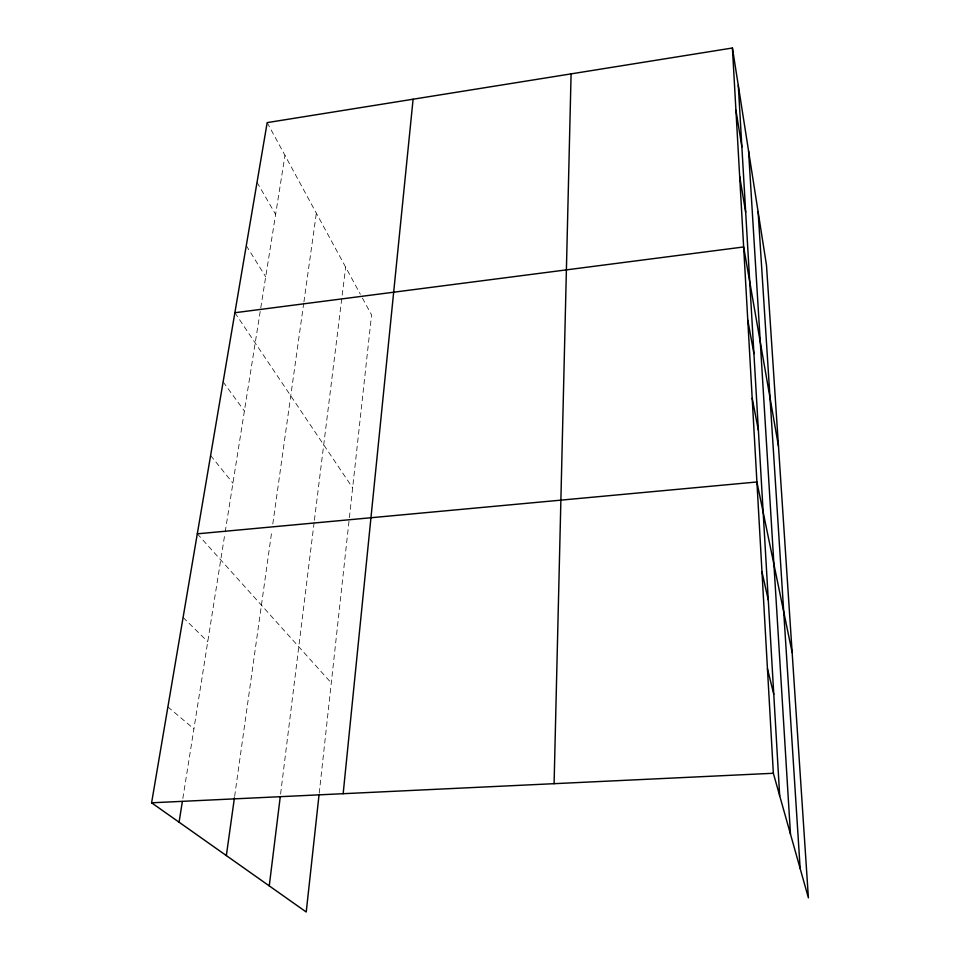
<?xml version="1.0" encoding="UTF-8"?>
<svg xmlns="http://www.w3.org/2000/svg" width="960" height="960" viewBox="0 0 960 960"><rect width="100%" height="100%" fill="white"/><g stroke="black" fill="none" stroke-linecap="round" stroke-linejoin="round"><path stroke-width="0.72" stroke-dasharray="4.8 3.6" d="M319.224 793.236L371.568 314.916L361.068 295.56M280.584 794.076L314.22 521.712M314.4 520.26L345.66 267.168M234.624 796.428L271.764 531.372M272.808 523.968L303.696 303.444M303.912 301.956L316.344 213.18M182.844 798.516L224.952 533.352M225.192 531.876L284.988 155.412M167.892 706.896L193.896 728.892M183.084 617.46L207.756 641.652M197.304 533.832L331.296 682.956M210.612 455.484L232.92 483.18M223.116 381.924L244.392 410.988M234.876 312.732L352.644 487.848M246.276 245.604L265.704 276.84M257.028 182.34L275.616 214.428M267.18 122.616L360.36 294.276"/><path stroke-width="1.44" d="M554.088 783.684L571.092 73.872M343.164 793.704L413.1 99.216M319.056 794.7L306.228 912L151.596 802.8L267.18 122.616L732.42 48L766.476 265.152L808.404 897.876L773.352 773.268L732.42 48M269.256 885.888L280.224 797.016M226.344 855.588L234.42 797.904M179.076 822.216L182.364 801.468M234.876 312.732L743.652 246.96L778.476 446.172M197.304 533.832L756.912 481.98L792.156 652.584M151.596 802.8L773.352 773.268M767.46 668.724L773.772 694.296M761.988 571.896L768.288 600.024M752.196 398.244L758.388 430.296M747.78 320.088L753.924 353.628M739.668 176.376L745.68 212.232M735.936 110.196L741.876 146.904M758.1 211.728L800.16 868.548M748.56 150.924L790.476 834.156M738.288 85.416L779.688 795.804"/></g></svg>
